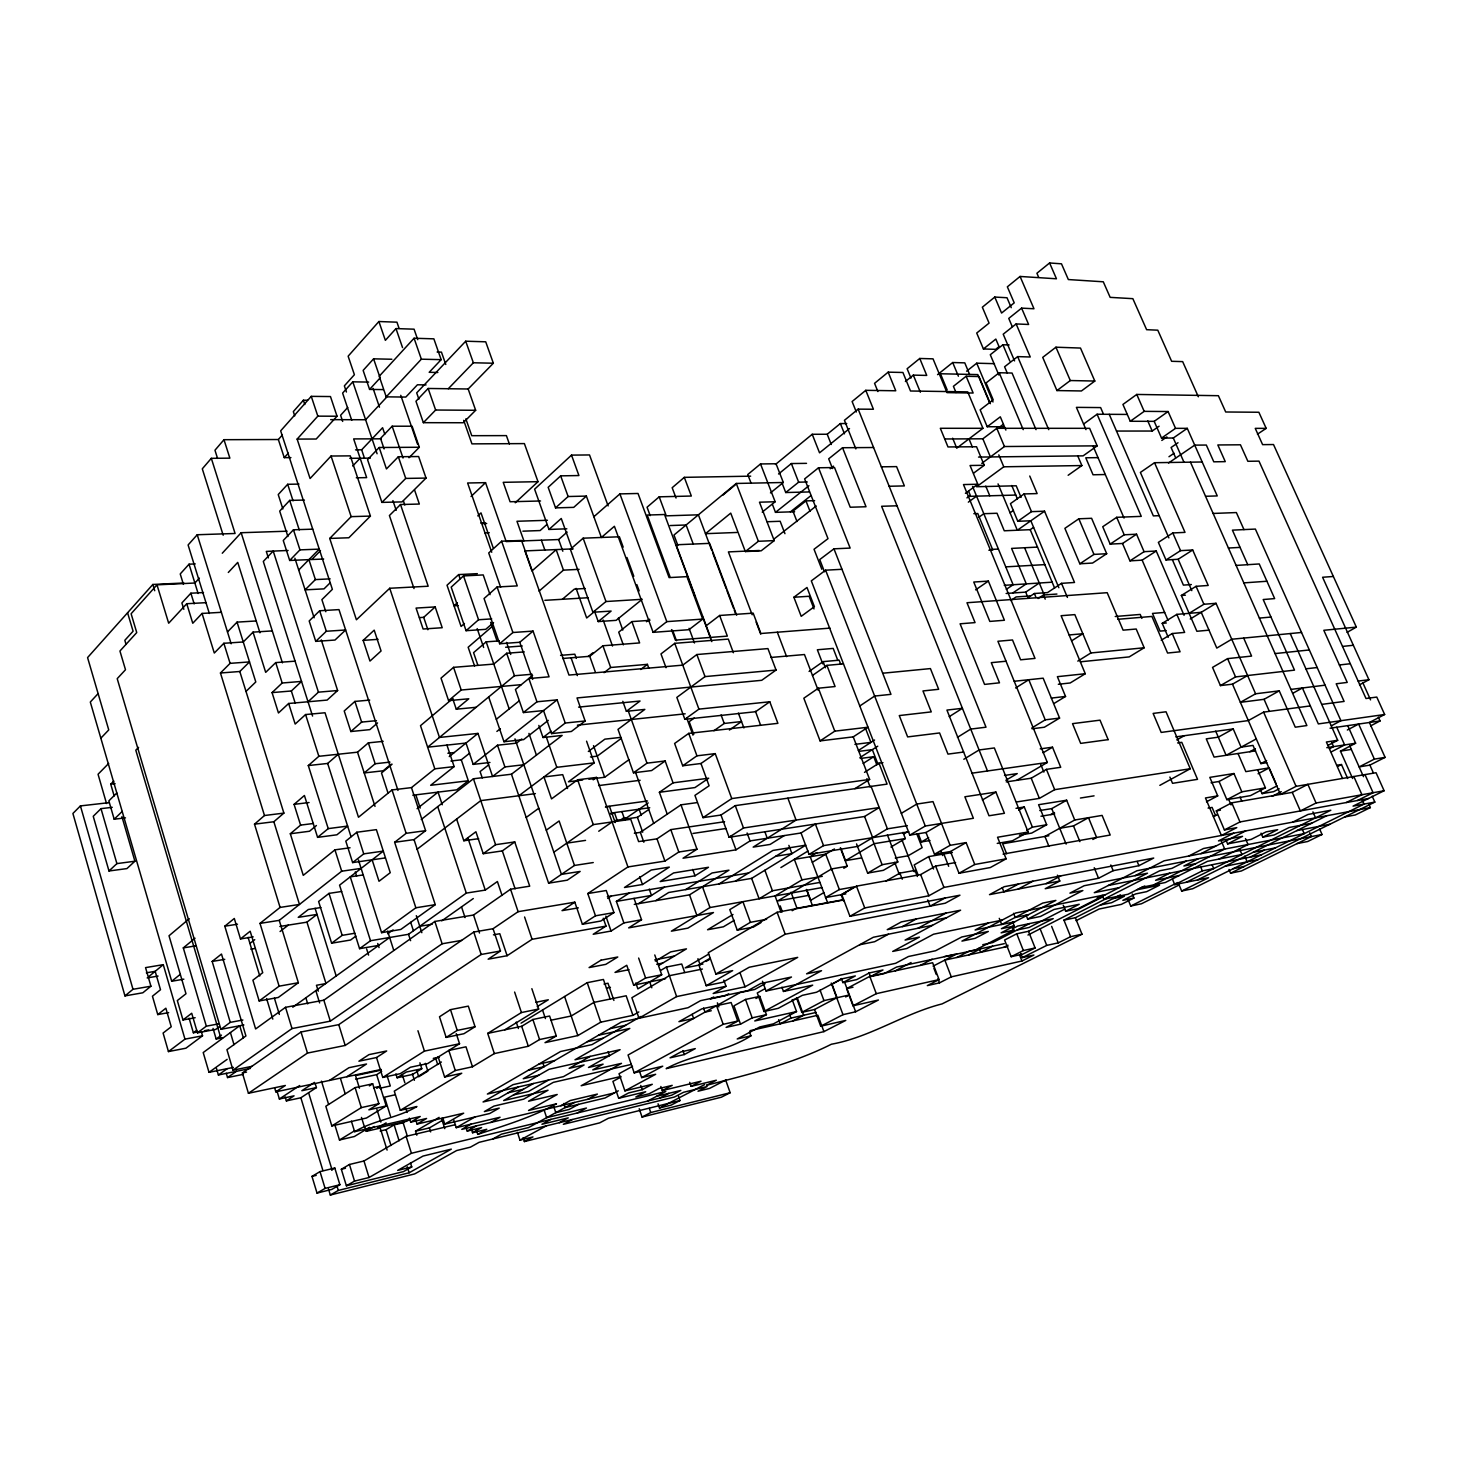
<?xml version="1.0" encoding="UTF-8"?>
<svg xmlns="http://www.w3.org/2000/svg" width="1458" height="1458" viewBox="0 0 1458 1458"><rect width="100%" height="100%" fill="white"/><g stroke="black" fill="none" stroke-linecap="round" stroke-linejoin="round"><path stroke-width="1.5" d="M282.36 435.013L278.35 439.514L223.985 439.696L214.964 450.23L217.552 458.395M223.985 439.696L229.872 458.158L211.319 458.322L202.298 468.82L223.183 535.232M307.565 400.257L303.392 400.221L293.331 411.612L294.735 415.876M414.564 490.016L419.339 504.049L400.513 504.523L428.178 586.225L389.723 588.267L356.408 619.778L329.727 538.439L348.845 537.765L370.405 516.077L350.284 455.862L331.057 456.026L310.08 478.534L297.14 439.095L316.204 439.022L337.035 416.223L330.474 396.558L311.265 396.357L280.665 430.857L332.369 589.342L321.89 599.639L325.808 611.722M399.091 328.414L396.941 322.182L378.898 321.525L348.134 356.189L354.403 374.706L344.361 385.86L346.439 392.02M183.817 583L152.835 584.476L87.571 657.594L108.749 729.929L100.839 738.185M211.319 458.322L235.084 533.482L197.231 534.74L188.1 544.964L209.332 613.472M199.382 578.115L194.88 583.018L156.99 584.84L131.111 613.745L136.742 632.572L119.939 651.015L125.497 669.732L117.205 678.663L220.905 1029.312L243.869 1024.974M417.735 339.678L414.072 329.18L395.975 328.579L385.368 340.352L378.898 321.525M297.14 439.095L317.826 416.15L337.035 416.223M278.35 439.514L284.255 457.648L288.301 453.183M368.674 382.087L352.8 381.832L342.612 393.095L351.743 420.305M391.874 359.251L373.594 358.832L363.133 370.405L369.585 389.414L383.235 389.596M195.263 563.918L189.048 564.191L180.227 573.942L183.416 584.348M347.733 407.475L340.607 415.275L342.666 421.435M437.837 372.483L429.199 372.3L441.154 359.652L433.864 338.839L414.072 338.238L379.208 376.273L386.224 396.849L405.816 397.068L417.425 384.784L426.046 384.912M369.585 389.414L380.119 377.932L373.594 358.832M222.272 553.238L241.153 532.717L287.098 531.204M298.945 484.092L287.682 484.293L278.223 494.554L282.87 508.951M98.105 693.607L90.305 702.045L171.698 981.252L183.854 979.175M203.482 592.568L190.87 593.206L181.886 602.938L183.836 609.316M205.979 602.664L186.752 603.721L168.672 623.222L156.99 584.84M304.412 500.058L289.686 500.404L279.699 511.102L287.9 536.544M386.224 396.849L421.362 359.178L441.154 359.652M386.68 397.159L365.594 419.74L330.674 419.649M228.305 572.465L237.745 562.387L259.961 632.79M221.379 612.305L202.061 613.435L192.766 623.259L186.752 603.721M355.552 449.848L361.657 449.811L382.597 427.723L384.766 434.156M468.164 388.994L475.654 410.281L463.243 422.747L423.367 422.674L415.967 401.242L428.142 388.466L468.164 388.994L493.351 363.224L485.714 341.81L465.703 341.208L416.696 392.858L418.883 399.182M352.708 466.013L360.144 458.213M312.723 529.163L293.459 529.783L283.253 540.481L289.686 560.455L323.658 559.015M409.005 457.757L419.321 447.26L412.104 426.21L392.166 426.21L380.538 438.402L384.11 448.936M379.189 447.497L367.544 459.653L381.923 502.39L402.062 501.898L426.028 478.078L418.628 456.536L398.344 456.737L386.443 468.947L379.189 447.497L419.321 447.26M448.28 388.739L473.358 362.769L493.351 363.224M289.686 560.455L299.965 549.866L319.247 549.119L298.708 570.023M423.367 422.674L435.632 410.026L475.654 410.281M227.484 631.934L237.053 622.129L256.225 620.962M272.281 630.895L253.036 632.134L243.267 641.976L223.858 643.288L214.29 653.038L202.061 613.435M108.676 763.445L98.05 774.253L106.525 803.522M329.727 538.439L351.159 516.642L370.405 516.077M312.048 559.234L320.487 550.668M109.277 802.629L80.427 805.909L72.9 813.473L124.951 995.905L142.829 992.789L150.921 986.209L145.545 967.62L163.278 964.667L184.966 1039.135L168.435 1051.582L163.096 1033.048L171.242 1026.76L165.866 1008.207L157.756 1014.586L152.452 996.215L160.508 989.727L155.186 971.338L146.347 972.814M138.583 747.371L135.794 750.159L221.233 1039.317M381.923 502.39L405.725 478.424L426.028 478.078M220.45 672.995L230.091 663.354L249.5 661.914L239.805 671.5L220.45 672.995L264.481 815.514L254.512 824.171L280.082 907.423L259.998 923.388L279.116 986.173L259.159 1000.953L252.908 980.177L262.732 972.705L250.175 931.225L240.479 938.934L234.301 918.467L224.805 926.194L255.624 1028.947L285.531 1007.314L323.84 1000.188L434.849 921.456L473.54 915.023L510.555 889.234L529.71 886.172L514.747 841.94L495.592 844.692L483.236 853.695L475.909 831.753L463.826 840.756L456.627 819.068M114.18 795.977L110.735 784.167L113.815 781.087M330.146 578.862L315.384 579.591L305.105 589.852L324.022 588.868L329.927 583.036M400.513 504.523L389.414 515.531L414.017 588.576M112.248 807.331L101.003 808.643L93.239 816.298L108.986 870.991L126.919 868.585L134.901 861.222L121.925 816.644M116.822 793.006L108.858 800.861L114.18 819.214L125.479 817.865M397.979 790.436L338.985 609.608L319.666 610.756L309.187 620.98L315.748 641.374L334.994 640.044L345.637 629.984L326.319 631.259L315.748 641.374M114.18 819.214L122.199 811.45M246.001 691.42L255.788 681.961L237.053 622.129M295.081 661.167L275.726 662.606L265.684 672.357L253.036 632.134M471.043 496.504L485.532 482.653L506.181 541.574L558.651 539.533L567.126 532.079M272.063 692.605L282.178 683L301.533 681.415L291.345 690.983L272.063 692.605L278.46 712.98L288.648 703.485L327.139 700.077L337.618 690.527L321.27 639.88M477.787 515.895L480.994 512.888L493.278 548.117M108.986 870.991L116.895 863.61L134.901 861.222M363.17 640.372L374.196 630.148L381.067 650.979L369.968 661.075L363.17 640.372L378.059 639.333M515.239 502.773L538.002 481.687L524.388 443.596L471.936 443.87L463.699 420.36M608.132 505.908L589.524 454.951L571.518 455.115L534.612 489.195L548.973 529.454L566.834 528.817M308.021 701.772L318.427 692.167L337.618 690.527M571.518 455.115L578.917 475.545L560.674 475.855L548.172 487.318L555.534 507.876L573.723 507.366L586.371 496.084L601.389 537.473L614.401 526.283L653.111 632.353L688.96 629.692L702.738 619.085L686.955 576.639L669.094 577.605L638.021 493.478L619.905 493.897L593.862 516.733M477.331 573.668L458.65 574.598L447.023 585.223L461.093 626.466L464.446 623.495M446.95 745.111L454.131 766.598L434.812 768.822L411.466 787.612L392.038 789.944L358.486 817.245L325.025 712.762L305.579 714.548L295.172 724.061L288.648 703.485M490.034 594.664L483.218 574.926L463.516 575.91L451.196 587.137L466.068 630.694L485.714 629.346L493.569 622.548M532.607 675.382L515.439 689.488L523.404 712.561L543.524 710.575L551.525 733.611L571.372 731.479L585.132 720.963L577.022 697.945L761.714 680.303L776.057 670.06L767.929 648.591L696.869 654.533L682.763 665.14L568.966 675.072L521.527 540.444L501.625 541.21L488.722 552.965L500.641 587.246M419.467 617.609L423.695 617.335L435.177 606.929L442.211 627.724L423.112 629.018L416.077 608.077L435.177 606.929M555.534 507.876L568.128 496.522L586.371 496.084M457.375 602.792L454.039 605.799L458.177 605.544M546.768 524.607L540.134 530.548L522.893 531.168M369.712 700.095L354.914 701.426L344.216 710.975L350.849 731.533L369.822 729.638L377.567 722.931M548.973 529.454L561.257 518.483L572.247 549.156M501.625 541.21L517.262 585.897L497.087 586.991L484.056 598.527L499.657 643.762L519.777 642.267L533.063 631.095L549.065 676.804L528.871 678.553L536.945 701.79L523.404 712.561M350.048 847.772L334.939 849.85L303.264 875.347L290.324 833.757L300.585 825.119L294.079 804.36L304.412 795.485L317.589 837.366L328.232 828.618L308.294 765.559L318.846 756.301L357.52 752.182L368.364 742.869L383.181 741.338M350.849 731.533L361.62 722.093L376.437 720.653M466.068 630.694L478.57 619.759L491.711 618.885M623.186 547.151L619.395 536.781L583.145 538.184L570.37 549.301L592.932 612.269L611.121 611.066L598.217 621.582L594.481 611.157M308.294 765.559L327.667 763.445L338.311 754.223M492.093 626.576L468.164 647.243L474.579 666.033M539.077 591.11L563.462 570.133L579.099 569.349M254.512 824.171L273.849 821.747L283.891 813.108L239.805 671.5M524.26 651.89L506.673 653.257L493.788 664.083L453.566 667.345L441.009 678.134L448.59 700.642L468.783 698.783L456.263 709.189L452.855 699.093M499.292 640.9L486.17 641.848L473.577 652.655L477.677 664.702M750.67 476.165L684.312 477.349L691.329 496.03L659.198 496.832L647.06 507.22L650.177 515.622M684.312 477.349L672.174 487.719L676.038 498.053M499.657 643.762L512.888 632.517L533.063 631.095M562.351 599.274L574.379 589.105L585.205 588.503M189.285 918.722L169.019 935.763L185.986 993.755L177.329 1000.571L182.979 1019.962L195.153 1017.72M448.59 700.642L461.22 690.017L521.18 684.677M389.96 762.115L375.143 763.755L364.227 772.94L383.199 770.79L391.054 764.265M452.855 698.473L420.505 725.665L434.812 768.822M316.404 825.52L309.515 831.242L290.324 833.757M392.093 764.174L381.504 772.977L387.992 792.97M750.961 482.871L747.754 474.524L760.529 463.954L776.039 463.753L783.329 482.489L736.272 483.455L673.979 535.031L677.842 545.401M722.712 495.264L735.16 484.967M124.951 995.905L132.988 989.289L150.921 986.209M182.979 1019.962L191.709 1013.255L197.45 1032.847L206.325 1026.177L183.307 947.882L195.044 938.223M148.771 976.605L163.278 964.667M532.042 674.252L514.455 675.747L427.631 747.189L466.013 743.051L473.212 764.393L489.943 762.479M592.932 612.269L605.963 601.534L642.213 599.293L616.114 620.343L598.217 621.582M593.625 612.287L586.681 617.992L576.11 588.394M775.456 464.464L812.215 434.284L827.215 434.247L840.355 423.549L846.734 423.549M877.898 391.564L874.563 383.326L888.177 372.154L895.759 390.78L865.779 390.325L852.11 401.533L856.32 411.994M956.011 392.548L953.423 386.297L966.144 376.273L973.142 393.022L947.026 392.621L933.029 358.85L919.761 358.468L907.131 368.746L910.977 378.114M1011.251 307.674L1007.004 297.742L994.775 297.067L982.346 307.201L989.071 323.111L976.714 333.044L983.421 348.954L995.632 349.355L999.186 346.548M1038.625 277.184L1036.911 273.247L1049.596 262.969L1056.467 278.788L1020.071 276.455L1007.35 286.825L1014.221 302.863L1001.573 313.051L994.775 297.067M778.536 473.996L791.366 463.553L806.511 463.352M865.779 390.325L873.415 409.242L858.161 409.133L844.437 420.305L855.864 448.918M905.4 381.522L913.328 375.125L926.741 375.417L919.761 358.468M849.504 428.579L819.542 452.818L812.215 434.284M770.444 492.913L783.329 482.489M449.246 756.593L477.987 733.41L492.567 776.476L504.905 766.944L523.859 764.739M496.321 719.286L518.993 701.006M171.698 981.252L180.3 974.327M372.136 859.819L379.007 881.27L390.252 872.686L376.383 829.638L356.827 832.245L345.801 841.12L352.636 862.589L384.967 857.978M782.527 484.293L785.734 492.531L798.638 482.179L807.295 481.997M762.224 512.123L775.146 501.752L760.529 463.954M873.579 447.515L842.542 447.734L828.691 458.833L832.536 468.565M842.542 447.734L866.016 506.746L850.233 507.238L834.523 467.544L818.521 467.781L804.634 478.917L827.998 538.64L814.038 549.265L821.82 569.258M937.549 374.651L952.694 362.532L964.777 362.86L969.643 374.524M1020.071 276.455L1033.977 308.768L1021.602 308.13L1008.754 318.409L1012.216 326.556M588.175 656.537L592.914 652.765M649.904 620.343L631.897 621.6L618.721 632.152L623.295 644.855M562.642 658.487L589.725 656.3L602.919 645.766L639.625 642.923L631.897 621.6M450.905 761.003L461.293 759.818L469.64 753.166M496.886 731.442L500.367 728.654M454.131 766.598L430.657 785.297L468.31 780.777L461.293 759.818M772.357 504.249L775.492 512.359L808.935 485.733M830.203 468.783L833.52 466.141M220.905 1029.312L230.273 1022.368L212.175 961.442L221.488 954.042L245.928 1035.964L226.938 1049.687L232.988 1070.172L251.833 1066.363M983.421 348.954L995.832 339.076L999.24 347.095M1021.602 308.13L1028.619 324.478L1016.135 323.931L1003.213 334.192L1014.568 360.91M646.441 621.746L649.648 619.194M966.599 371.207L976.732 363.188L994.429 363.68M790.382 511.886L810.994 495.592M1009.1 344.981L1002.922 344.762L990.292 354.731L998.839 374.998M814.603 500.659L805.964 500.896L792.97 511.157L796.997 521.545M417.079 808.698L438.074 792.131L442.248 804.761M473.212 764.393L497.506 745.22L516.46 743.161L521.8 738.969M488.685 696.942L503.976 741.739L557.12 699.858L565.23 723.04L551.525 733.611M736.855 532.462L705.49 533.683L730.731 513.125L745.348 551.561L758.379 541.283L774.234 540.608L759.472 502.19L775.146 501.752M249.938 943.435L254.749 939.645M259.998 923.388L279.243 920.362L341.701 871.21L361.11 868.385M352.636 862.589L363.735 853.859L383.308 851.107L339.568 885.17L359.579 948.666L378.643 945.404M653.111 632.353L666.798 621.637L702.738 619.085M773.688 539.278L816.243 505.981M604.049 672.685L610.683 667.491L647.407 664.356L648.828 668.274M774.234 540.608L761.167 550.814L745.348 551.561M468.31 780.777L456.719 789.835L412.814 795.23M488.612 764.903L480.083 771.574L482.234 777.934M421.271 819.469L473.431 778.772L511.466 774.216L562.15 735.433L543.014 737.511L538.84 725.428M548.263 720.398L523.641 739.607L503.976 741.739M1016.135 323.931L1030.259 356.991L1017.648 356.609L1004.598 366.778L1007.241 373.011M280.064 931.516L288.265 925.137M341.664 891.476L329.016 893.389L318.609 901.5L331.622 943.198L350.558 940.027L355.861 936.109M358.413 859.91L381.595 932.683L415.858 907.787L394.644 842.287L406.144 833.32L425.608 830.677L411.466 787.612M1036.037 429.654L1012.052 373.048L999.186 372.738L986.082 382.944L993.19 399.838L980.159 409.844L987.212 426.738L1004.27 426.757M543.014 737.511L551.215 731.187M279.845 926.468L306.964 922.149L317.006 914.403L298.234 917.355L308.349 909.482L320.906 907.532M394.644 842.287L414.036 839.608L425.608 830.677M1055.938 347.204L1042.725 357.374L1056.941 390.562L1081.435 390.963L1094.812 381.048L1080.487 348.061L1055.938 347.204L1070.3 380.538L1094.812 381.048M640.718 669.495L647.407 664.356M733.392 652.71L728.307 639.096L674.762 643.324L660.984 653.913L666.014 667.709M706.219 625.737L719.632 615.476L753.166 613.144L760.876 633.501L829.948 628.125M416.842 849.431L480.776 800.624L535.396 793.644M956.94 447.989L982.929 428.306L967.729 391.874L910.503 390.999L902.921 372.483L888.177 372.154M987.212 426.738L1000.316 416.824L1005.874 430.074M818.521 467.781L850.142 548.08L833.958 548.828L819.742 559.562L824.481 571.773M189.084 1018.14L193.367 1032.793L196.775 1030.223M944.82 438.967L982.856 438.803L996.798 428.306L1089.618 428.324L1097.181 445.856L1083.112 455.862L978.537 457.083M1000.042 426.738L1003.323 424.278M622.803 701.316L626.375 711.304L640.044 701.025L578.589 707.112M1056.941 390.562L1070.3 380.538M518.811 795.776L556.81 767.327L594.19 762.862L586.572 741.193M841.977 569.294L825.611 570.187L811.322 580.867L909.792 835.142L926.012 832.482L941.54 823.424M201.332 1031.663L202.534 1035.8L185.895 1048.211L168.435 1051.582M793.881 597.251L806.985 587.483L814.402 606.674L801.207 616.333L793.881 597.251L809.117 596.267L814.001 608.915M588.339 751.471L604.888 739.151L620.725 737.384M219.356 1026.724L215.766 1029.384L197.45 1032.847M331.622 943.198L342.174 935.362L354.841 933.248M981.744 463.371L1004.434 446.531L1097.181 445.856M973.671 473.103L984.241 465.284L976.55 446.749L947.992 446.95L940.319 428.288L982.929 428.306M621.363 738.331L597.233 756.137L590.472 756.939M776.057 670.06L705.016 676.603L676.84 697.398L684.841 719.304L755.554 711.723L769.788 701.772L777.898 723.332L688.741 733.374L674.617 743.471L682.709 765.778L700.97 763.5L715.24 753.622L731.752 798.583L703.011 817.646L694.937 795.375L709.098 785.789L700.97 763.5M213.032 1028.382L216.167 1039.007L221.452 1035.125M594.19 762.862L568.456 781.78L582.635 780.012M279.243 920.362L298.361 982.728L278.278 997.472L259.159 1000.953M965.415 493.333L977.808 484.238L970.062 465.503L984.241 465.284M1077.772 455.971L1081.872 465.558L1003.778 466.797L976.568 486.735L1016.208 485.787L1021.074 497.433M526.21 817.446L538.767 808.242M274.633 1087.85L275.835 1091.842L285.349 1085.481L248.425 1093.281L242.393 1072.942L301.022 1031.991L338.748 1024.646L473.777 932.045L493.059 928.71L518.119 911.687L574.816 902.174L582.398 924.281L595.484 915.806L587.793 893.554L627.942 866.945L596.486 777.424L577.623 779.775L551.525 798.893L543.962 776.95L562.715 774.654L567.526 788.523M966.927 497.889L970.317 495.41L968.659 491.401M968.331 502.153L976.568 496.157M359.579 948.666L370.514 940.738L408.532 934.286L466.305 893.098L485.259 890.091L497.397 881.525L502.062 895.467M593.187 779.83L596.486 777.424M1083.586 424.041L1097.09 414.236L1127.234 414.437M387.7 933.776L393.077 929.894M483.236 853.695L502.336 850.907L514.747 841.94M588.923 779.228L604.669 777.26L628.963 759.691M684.841 719.304L698.929 709.135L769.788 701.772M1257.452 434.192L1266.182 428.36L1258.855 412.249L1225.704 411.994L1218.378 395.701L1136.766 394.444L1122.933 404.449L1130.278 421.271L1154.189 421.344L1168.095 411.539L1175.531 428.342L1187.268 428.342L1217.248 495.92L1205.547 496.285M694.227 718.047L689.16 721.674L693.789 734.322M292.785 1007.205L389.651 937.494M414.036 839.608L435.249 904.671L400.804 929.457L381.595 932.683M978.847 517.28L983.822 513.708L997.017 513.252L1004.27 530.785L1030.223 529.673L1033.613 527.322M546.294 830.167L559.125 820.963L574.47 865.451L548.609 883.165L511.466 774.216M243.358 1037.896L239.732 1025.739L203.209 1052.548L209.004 1072.341L227.138 1059.346M626.375 711.304L644.837 709.408L618.01 729.383L633.483 772.813L646.987 763.172L665.158 760.967L673.049 782.837L659.399 792.295L667.235 814.147M1029.749 476.037L1037.13 493.588L1024.063 493.934L1010.449 503.648L1017.793 521.29L1030.842 520.779L1058.854 587.72M1130.278 421.271L1144.184 411.356L1168.095 411.539M1010.066 512.779L1013.419 510.409M216.458 1068.459L218.39 1074.983L227.339 1068.623M1068.149 475.272L1081.872 465.558M665.158 760.967L651.617 770.553L633.483 772.813M441.738 920.855L473.303 898.547M713.891 730.75L724.225 723.46L741.521 721.546L729.419 730.021M232.988 1070.172L292.001 1028.564L330.328 1021.147L442.12 943.782L461.603 940.392M1017.793 521.29L1031.48 511.649L1044.548 511.193L1074.51 582.471L1061.515 583.346L1047.5 592.604L1034.36 593.515L1029.166 596.96M226.263 1073.27L227.539 1077.571L236.451 1071.302M809.081 671.445L823.077 661.64L839.134 660.182L840.701 664.265M1116.518 431.058L1152.203 431.039L1159.092 426.21M553.84 852.201L593.26 824.608L630.749 819.305L638.622 841.594L656.993 838.842L670.789 829.62L724.571 821.711M1044.548 511.193L1017.32 530.238L998.037 483.892M682.709 765.778L696.942 755.827L715.24 753.622M812.489 675.455L826.923 665.377L843.453 663.846M1154.189 421.344L1161.534 438.074L1175.531 428.342M598.728 831.242L612.123 821.947M1161.807 440.444L1166.892 436.908M1161.534 438.074L1173.289 438.02L1187.268 428.342M623.022 820.325L648.209 802.921M826.923 665.377L835.088 686.536L818.357 688.212L803.832 698.218L820.089 740.901L853.24 736.873L868.002 727.232L834.796 731.151L820.089 740.901M1178.009 442.74L1171.102 447.497L1175.658 457.83M615.167 820.453L637.419 817.318L648.646 809.609M1202.194 461.986L1154.536 462.715L1140.393 472.428L1168.86 537.874M1168.97 456.737L1174.091 453.238M1078.829 518.793L1064.887 528.343L1079.849 563.79L1092.589 563.043L1106.695 553.712L1091.605 518.301L1078.829 518.793L1093.956 554.404L1106.695 553.712M975.621 589.852L988.378 581.104L1004.416 620.251L989.818 621.418L973.762 582.034L988.378 581.104M1168.514 463.024L1194.722 445.127L1206.331 445.054L1213.785 461.822L1225.267 461.639L1217.831 444.963L1240.448 444.799L1247.866 461.293L1258.983 461.129L1366 698.51L1376.771 697.07L1384.644 714.493L1369.408 722.494L1385.1 757.376L1369.882 765.104L1359.129 766.908L1374.365 759.126L1385.1 757.376M248.425 1093.281L307.474 1053.077L345.2 1045.441L481.176 954.48L500.477 950.999L493.059 928.71M634.358 833.247L640.354 832.354L680.977 804.834L696.669 802.665M1006.33 589.324L1013.128 584.749L972.559 486.443M1097.09 414.236L1141.268 516.369L1116.7 517.317L1102.74 526.721L1110.176 544.107L1122.514 543.488L1136.547 534.211L1144.074 551.671L1156.249 551.015L1184.078 615.331M1012.709 593.005L1026.286 583.874L1011.579 548.408L1037.495 547.096M1010.777 600.514L1016.117 596.942L1029.877 595.957M1006.129 593.461L1025.703 592.112L1039.281 583.036M859.764 706L874.654 696.067L890.966 694.336L833.958 548.828M1079.849 563.79L1093.956 554.404M1110.176 544.107L1124.209 534.794L1136.547 534.211M500.477 950.999L488.138 959.182L507.111 955.719L532.079 939.298L605.999 926.103L603.266 918.23M574.816 902.174L562.023 910.649L578.334 907.878M276.947 1090.876L279.371 1098.986L299.692 1085.536M1038.132 598.527L1043.472 594.992L1056.922 594.044M285.148 1096.872L286.351 1100.899L294.06 1095.833L279.371 1098.986M314.472 1082.401L301.842 1090.712L316.422 1087.595L315.183 1083.549M703.011 817.646L720.981 815.04L735.288 805.636L887.084 784.112L878.992 763.19L864.503 772.357M286.351 1100.899L300.858 1097.765L316.422 1087.595M607.713 898.438L611.394 896.032M627.942 866.945L664.921 861.095L678.808 852.019L696.979 849.194L680.977 804.834M329.417 1080.451L348.936 1067.712L366.523 1064.012L346.876 1076.733M1122.514 543.488L1129.95 560.856L1144.074 551.671M1154.536 462.715L1185.008 532.37L1172.815 532.954L1158.363 542.376L1165.999 559.981L1178.155 559.271L1192.699 549.994L1208.208 585.46L1196.07 586.316L1181.363 595.465L1196.89 631.278L1208.992 630.166M1129.95 560.856L1142.143 560.145L1156.249 551.015M605.999 926.103L593.206 934.268L611.048 931.042L623.878 922.914L616.388 901.39L629.327 893.007M642.449 884.514L669.313 867.109L651.234 870.025L624.48 887.485L642.449 884.514L639.679 876.623M696.979 849.194L683.037 858.215L735.98 849.832L750.032 840.92L801.043 832.974L815.405 824.043L823.533 845.622L908.844 831.789M376.529 1057.542L386.68 1050.963L368.983 1054.626L358.905 1061.205L376.529 1057.542L382.761 1077.444L400.203 1073.689L410.463 1067.238L427.741 1063.538L459.543 1043.746L456.281 1033.686M450.504 1009.647L439.496 1016.773L446.148 1037.403L463.917 1033.722L475.053 1026.742L468.328 1006.129L450.504 1009.647L457.229 1030.405L446.148 1037.403M858.343 750.505L874.581 740.026M729.091 837.275L743.489 827.998L879.229 807.55L864.576 816.498L729.091 837.275L720.981 815.04M587.793 893.554L606.255 890.51L613.946 912.599L600.805 921.037L582.398 924.281M1165.999 559.981L1180.543 550.65L1192.699 549.994M859.91 757.613L877.752 746.186M638.64 903.632L664.502 887.102M863.191 763.427L873.725 756.72L876.859 764.849M386.206 1105.948L368.874 1109.848L378.88 1103.688L372.683 1083.804L355.114 1087.613L325.827 1106.257L331.823 1125.922L366.45 1118.031L386.206 1105.948L380.064 1086.301L373.558 1087.723M355.643 1079.157L376.638 1074.674L381.686 1071.448M655.808 900.661L668.693 892.496L751.635 878.372L805.745 845.166L772.94 850.433L719.067 883.913M695.029 875.802L708.479 867.273L673.578 872.959L660.201 881.561L695.029 875.802L692.732 869.424M949.231 716.662L962.426 708.315L946.935 710.082L988.998 815.769L1004.416 813.291L995.923 792.077L964.868 796.779L973.379 818.284L925.283 826.03L909.792 835.142M1071.685 640.809L1082.838 633.738L1069.115 634.959M369.366 1085.9L372.683 1083.804M382.761 1077.444L424.442 1051.109L459.543 1043.746M685.697 889.599L712.105 872.977L728.964 870.171L689.525 894.847L634.285 904.379M634.048 898.383L641.538 919.761L628.653 927.871L713.472 912.544L687.848 928.145L671.373 931.17L709.973 907.55L821.875 887.594M376.765 1088.379L380.064 1086.301M854.862 788.687L869.624 779.429L853.24 736.873M1015.625 687.976L1028.783 679.72L1045.222 719.851L1059.583 718.083L1043.163 678.189L1014.221 681.269M395.902 1073.853L397.141 1077.79L406.29 1072.049L421.781 1068.714L419.904 1062.809M784.258 835.58L770.134 844.419L753.166 847.116L796.086 820.089L787.885 798.182M421.781 1068.714L412.578 1074.437L397.141 1077.79M1077.79 661.112L1090.894 652.965L1144.184 647.771L1136.201 629.018L1123.097 630.166L1107.187 592.695L966.982 602.737L975.056 622.602L960.093 623.805L984.569 684.403L999.495 682.818L991.294 662.661L1006.056 661.221M957.45 737.329L970.736 729.091L986.009 727.196L858.161 409.133M331.823 1125.922L361.311 1107.624L378.88 1103.688M441.373 1062.025L394.28 1091.149L400.294 1110.322L416.933 1106.531C397.469 1118.14 374.086 1120.09 354.622 1131.681L351.378 1121.147M438.202 1057.032L444.617 1077.006L455.279 1070.536L472.465 1066.782L494.335 1053.587L487.719 1033.376L521.435 1012.545L538.658 1009.027L531.86 988.688M735.452 881.124L789.452 847.791M537.237 1006.603L548.299 999.787L535.924 1002.266M1168.223 637.31L1162.226 623.35L1176.843 614.365L1201.228 612.324L1216.792 648.081L1231.737 639.242L1301.538 632.462M504.814 1029.822L538.658 1009.027M1090.894 652.965L1074.838 614.62L1061.096 615.713L1085.281 673.724L1070.208 682.964L1058.326 684.276M1189.108 613.326L1203.889 604.268L1216.027 603.302L1255.593 693.789L1279.249 690.855L1295.269 727.196L1306.878 725.555L1190.475 462.168M521.053 1023.17L587.228 982.674L603.43 979.466L610.173 999.058M780.887 867.565L808.005 851.016M487.719 1033.376L521.691 1026.304L532.881 1019.488L549.611 1016.026L556.3 1035.964L545 1042.652L577.824 1035.581L600.732 1022.186L632.936 1015.351L638.823 1011.943M1190.275 618.994L1216.027 603.302M1144.184 647.771L1129.203 656.902L1080.433 661.804M1054.189 703.376L1065.543 696.45L1057.378 676.676L1085.281 673.724M963.811 759.272L979.083 749.977L994.356 747.954L1028.145 832.026L1012.453 840.774L997.254 843.398M334.957 1125.211L339.477 1139.992L354.586 1130.807M801.043 832.974L809.062 854.406L823.533 845.622M1161.224 640.244L1172.25 633.537L1184.643 632.408L1176.843 614.365M817.045 852.566L810.211 856.721L827.524 902.502M369.567 1127.344L354.385 1136.511L339.477 1139.992M1031.899 727.906L1045.222 719.851M400.294 1110.322L461.749 1073.234L444.617 1077.006M364.992 1127.344L366.231 1131.335L374.287 1126.469M812.343 862.279L834.432 848.957M1059.583 718.083L1044.347 727.232L1032.045 728.8M386.115 1122.879L377.586 1128L406.764 1121.238L410.208 1119.197M655.371 961.114L670.716 951.892L686.463 948.866L658.724 965.433M732.991 914.476L707.567 929.748L723.423 926.796L734.267 920.308M819.888 882.418L772.43 890.783L759.108 898.784L751.635 878.372M901.336 813.327L916.736 804.087L932.992 801.608L950.124 845.33L966.125 842.596L974.746 864.485L1006.129 858.835L997.545 837.256L1028.145 832.026M822.294 876.331L801.991 879.867L775.073 895.941L781.087 912.234M907.35 825.665L887.412 828.837L858.124 846.333L809.062 854.406M380.155 1131.043L386.078 1129.658L394.134 1124.865L403.975 1122.587M494.335 1053.587L528.325 1046.261L539.569 1039.554L556.3 1035.964M311.976 1176.387L320.013 1171.612L334.811 1168.04L339.896 1184.734L331.768 1189.418L317.024 1193.081L311.976 1176.387L316.204 1175.367M629.054 969.679L615.021 972.431L626.758 965.287L633.629 985.116L645.602 977.99L661.713 974.764L654.77 954.954M660.62 970.481L666.415 967.037L681.724 964.011L684.713 972.468M840.337 847.9L847.262 866.234L831.589 868.932L777.661 900.971L808.625 895.376M840.865 848.264L845.549 860.639L874.071 843.708L905.345 838.55L902.958 832.372M409.37 1118.086L410.664 1122.168L420.232 1116.5L354.622 1131.681M331.586 1169.954L334.811 1168.04M661.713 974.764L637.875 988.87L635.834 982.984M750.433 922.313L742.924 901.682L729.802 909.61L737.238 930.131L750.433 922.313L766.616 919.305M843.817 868.275L847.262 866.234M903.905 833.867L907.405 831.807M1043.071 752.784L1052.512 747.207L1060.731 767.291L1046.425 769.368L1031.207 778.207L1006.239 781.889M415.785 1120.017L417.061 1124.063L426.574 1118.468L410.664 1122.168M843.617 899.987L777.114 912.271L708.278 952.767L715.878 974.053L732.645 970.627L706.219 985.717L698.801 964.85L709.973 958.325M410.482 1162.864L411.757 1166.929L403.447 1171.612L346.384 1185.791L341.336 1169.261L349.446 1164.486L363.971 1160.987L406.108 1136.347L455.443 1124.665M760.93 922.641L753.367 927.088L737.238 930.131M708.643 954.115L685.205 967.857L700.15 964.886L697.945 958.69M890.947 847.025L905.345 838.55M1005.856 780.285L1017.247 773.597L1004.507 775.437M792.186 910.703L796.032 908.462L842.888 899.805M416.824 1135.199L415.548 1131.171L439.168 1117.375M705.982 961.478L709.864 959.218M823.825 892.624L810.721 900.297L807.076 890.51M982.382 799.986L995.923 792.077M1016.718 780.34L1047.336 762.461L997.91 641.265L1012.508 639.971L1020.618 659.8L1035.016 658.396L963.483 484.566L977.808 484.238M1243.692 638.094L1251.584 656.082L1227.581 658.633L1212.546 667.399L1220.419 685.588L1232.484 684.166L1247.592 675.528M317.024 1193.081L325.098 1188.398L339.896 1184.734M415.548 1131.171L429.381 1127.909L442.849 1120.072M839.352 889.544L825.501 897.599L841.138 894.738L855.008 886.719L839.352 889.544L831.589 868.932M856.557 843.927L867.638 873.105L882.09 864.703L897.818 861.97L887.412 834.887M918.285 833.83L921.438 841.922L928.655 837.73M897.818 861.97L883.348 870.335L867.638 873.105M442.868 1118.195L444.763 1124.118L463.68 1113.183L417.061 1124.063M715.878 974.053L785.188 934.232L945.24 903.213L959.947 895.194L849.923 916.28L841.795 894.629L856.466 886.154L920.654 874.581L935.653 866.088L955.591 862.553M328.451 1188.89L330.31 1195.031L338.311 1190.439L409.133 1172.779L451.324 1149.141L423.039 1156.066L397.669 1170.428L411.757 1166.929M346.384 1185.791L354.531 1181.108L369.056 1177.517L411.429 1153.278L665.796 1091.477L647.443 1101.118M518.301 1086.975L498.363 1098.439L483.072 1101.975L513.034 1084.661L528.452 1081.143L549.119 1069.261L609.444 1055.683L608.077 1051.655M641.01 1016.445L592.003 1044.602L560.546 1051.528L487.373 1094.047L563.462 1076.642L584.093 1064.96L569.13 1068.35L590.198 1056.376M723.806 980.122L726.011 986.282L676.621 996.598L638.987 1018.213L631.879 997.709L669.277 975.712L702.41 969.06M1220.419 685.588L1235.546 676.913L1294.504 670.133L1263.193 599.53L1274.657 598.6L1259.238 563.954L1236.111 565.431M885.771 881.179L899.878 873.105L915.004 870.408L917.355 876.495M952.402 852.493L928.71 856.611L914.202 864.922L918.176 875.201M453.766 1119.963L456.226 1127.672L474.871 1117.01M533.5 1083.494L503.684 1100.553L548.044 1090.238L528.525 1101.227L557.211 1094.484L528.543 1110.467L556.482 1103.815C531.587 1117.448 504.559 1125.576 477.75 1134.342L476.401 1130.187M926.012 832.482L934.487 854.26L950.124 845.33M1018.705 810.174L1024.281 806.985L1032.41 827.16L1046.68 824.754L1038.588 804.707L1066.655 800.223L1074.728 820.016L1102.102 815.405L1110.194 835.033L1003.068 854.096M1016.536 801.973L1039.39 798.383L1054.681 789.671L1190.257 768.749L1166.035 711.777L1153.132 713.418L1161.188 732.426L1248.321 720.58L1263.612 712.124L1310.359 705.909M470.989 1124.154L461.785 1129.385L614.474 1092.899M548.554 1080.05L528.489 1091.459L513.508 1094.94M934.487 854.26L950.488 851.508L966.125 842.596M1347.064 632.371L1356.341 627.122L1273.508 444.544L1262.61 444.635L1255.247 428.36L1266.182 428.36M465.849 1126.834L467.216 1131.08L476.347 1125.904M726.011 986.282L713.181 993.518L745.056 986.811L797.69 957.377L749.212 967.255L722.712 982.309L706.219 985.717M849.923 916.28L864.722 907.933L928.855 895.777L943.946 887.43L1370.356 807.586L1368.625 803.704M471.189 1128.528L472.538 1132.738L481.614 1127.617L467.216 1131.08M490.781 1122.46L500.058 1117.247L456.226 1127.672M713.727 996.98L710.319 998.912L725.282 995.723L728.69 993.809M1039.791 810.539L1051.747 808.607L1066.655 800.223M1255.593 693.789L1240.375 702.337L1264.068 699.311L1279.249 690.855M1176.788 739.917L1184.26 735.725M477.75 1134.342L486.753 1129.312L472.538 1132.738M1050.799 814.603L1054.48 812.543M1026.796 830.295L1032.41 827.16M950.488 851.508L959 873.251L974.746 864.485M1046.68 824.754L1031.699 833.083L1019.47 835.179M764.994 983.767L754.697 989.472L740.063 992.588L628.052 1055.009L634.194 1072.869L662.734 1066.199L641.666 1077.59L639.661 1071.758M1292.936 693.224L1302.413 687.976L1318.342 723.915L1384.644 714.493M1266.783 762.68L1260.897 763.609L1253.005 745.403L1241.104 747.152L1233.231 728.927L1218.323 737.165L1206.276 738.86L1214.095 757.103L1255.593 750.852M492.749 1139.008L501.57 1134.142L528.616 1127.544L574.434 1102.467M792.186 999.641L796.542 1011.579L754.752 1020.965L766.434 1014.677L759.8 996.361L745.548 999.441L733.957 1005.838L740.518 1024.154L726.12 1027.398L737.766 1021.074L731.132 1002.539L701.808 1008.863L678.936 1021.675L693.607 1018.468L692.167 1014.385M765.213 988.579L757.285 992.953L763.974 1011.487L778.262 1008.316L802.356 995.34L816.535 992.242L841.284 978.992L855.336 975.949L842.87 982.601L841.339 978.5M1074.728 820.016L1044.93 836.436L1048.903 846.26M762.498 981.27L766.033 991.021L791.475 977.024L760.712 983.512L747.954 990.602L700.533 1000.662L688.048 1007.715L621.327 1022.058L523.258 1078.738L538.713 1075.239M1006.129 858.835L990.365 867.528L959 873.251M560.82 1105.729L570.26 1100.535L597.397 1094.083L587.902 1099.259M632.517 1066.327L619.03 1073.726L624.881 1090.857L652.291 1084.296L642.213 1089.673L628.598 1092.953L618.666 1098.275L612.907 1081.417L620.835 1077.079M755.937 998.493L759.8 996.361M1059.729 828.29L1073.489 825.921L1088.506 817.701L1096.598 837.457L1092.826 839.48M944.82 898.092L930.131 906.147L927.725 899.951M1159.839 785.352L1190.257 768.749M634.194 1072.869L723.186 1024.318L737.766 1021.074M781.907 987.194L783.456 991.458L821.528 970.7L806.584 973.835L873.342 937.257L932.464 925.32M888.396 934.214L874.654 941.704L859.637 944.766M902.32 926.632L916.426 918.923M550.942 1119.38L541.939 1124.282L568.237 1117.867L559.289 1122.715M578.516 1104.362L569.221 1109.429L555.808 1112.654L553.767 1106.549M1256.286 738.914L1226.123 755.299L1215.717 731.132M517.426 1132.319L519.977 1140.138L546.221 1125.904M1359.512 684.841L1368.934 679.738L1322.588 577.259L1333.359 576.475M684.294 1054.553L695.266 1048.612L680.995 1051.892L670.042 1057.834L684.294 1054.553L682.909 1050.58M740.518 1024.154L752.182 1017.866L766.434 1014.677M763.974 1011.487L812.689 985.152L783.456 991.458M917.957 928.254L946.06 913.072M523.094 1137.696L524.37 1141.578L532.954 1136.93L519.977 1140.138M577.295 1112.983L586.444 1108.044L546.641 1117.666L543.962 1109.556M618.283 1090.839L605.015 1098.002L565.066 1107.588L563.699 1103.506M1249.779 751.727L1255.393 748.701M624.881 1090.857L655.663 1074.291L641.666 1077.59M572.229 1119.544L563.335 1124.318L674.489 1096.999L683.583 1092.279L707.148 1086.502L698.018 1091.222L709.627 1088.379L726.157 1079.849M1018.65 883.949L1003.888 891.84L1002.302 887.849M841.284 979.247L832.026 984.205L837.421 998.766M1211.069 782.764L1219.07 781.47L1233.96 773.524L1241.833 791.822L1265.435 787.849L1257.598 769.751M1018.121 889.088L1032.884 881.215M1331.373 725.792L1340.923 720.708L1255.374 529.072L1232.429 530.147L1247.738 564.683M1260.897 763.609L1266.619 760.566M749.521 1031.936L750.925 1035.836C724.881 1052.676 692.969 1053.879 666.16 1068.641L823.916 1031.626L845.786 1020.4L820.708 1026.213L814.548 1009.501L836.728 997.801M796.542 1011.579L773.469 1023.844L759.727 1026.979L737.219 1038.971L750.925 1035.836M816.243 1012.399L790.929 1018.121L780.176 1023.826L778.663 1019.671M796.451 997.709L801.827 1012.362L823.97 1000.625L849.358 994.976L845.64 996.944M820.708 1026.213L842.997 1014.677L855.627 1011.779L878.445 1000.006L853.003 1005.783L846.606 988.633L869.788 976.368L932.628 962.736L939.098 979.594L927.324 985.608L939.499 982.856L951.29 976.86L1021.949 961.004L1033.904 955.026L1022.404 957.578L1020.782 953.477M868.95 972.559L870.481 976.605L882.983 969.989L869.241 972.96L856.739 979.594L842.87 982.601M1046.079 883.676L1060.841 875.857M1258.072 773.779L1269.207 767.892L1276.169 783.894M1206.477 801.827L1217.722 795.886L1209.812 777.369L1233.96 773.524M792.86 1020.928L803.65 1015.242L797.581 998.675L793.334 999.605M660.857 1086.483L662.278 1090.584L672.211 1085.353L659.016 1088.543L649.102 1093.792L635.816 1096.999L645.694 1091.75L618.666 1098.275M1059.802 881.015L1045.222 888.706L1098.548 878.263L1113.147 870.681L1138.917 865.688L1153.715 858.051L1004.234 886.701L989.49 894.647L1059.802 881.015L1057.433 875.164M1347.338 730.021L1358.637 724.061L1374.365 759.126M895.303 970.828L911.104 962.517M988.597 922.914L975.092 930.004L1014.75 921.784M1328.074 745.348L1337.697 740.299L1290.221 633.556M1219.07 781.47L1226.871 799.677L1241.833 791.822M659.599 1098.147L668.748 1093.354M1370.666 725.865L1380.07 720.945L1378.339 717.117M1329.732 748.628L1333.523 746.642L1331.774 742.687M920.308 965.396L932.154 959.218M1217.722 795.886L1205.456 797.963L1221.403 835.47L1236.767 827.634L1224.41 829.93L1216.3 810.903L1231.773 802.829L1292.262 792.368L1307.881 784.349L1316.064 803.012L1384.116 790.746L1376.042 772.722L1296.071 786.354L1280.434 794.41L1232.484 684.166M1331.354 751.854L1344.64 744.929L1336.749 727.232M689.725 1082.328L691.128 1086.356L701.025 1081.198L662.278 1090.584M1265.435 787.849L1250.472 795.631L1226.871 799.677M1213.402 816.68L1217.23 814.694M1352.641 778.517L1340.449 751.125L1355.612 743.234L1347.757 725.647M853.003 1005.783L876.294 993.682L939.098 979.594M1260.368 789.671L1262.099 793.644L1277.044 785.88M639.205 1108.718L642.049 1117.047L650.742 1112.545L730.166 1092.735L725.865 1080.578M658.05 1103.797L659.49 1108.007L704.615 1084.606M933.102 966.162L956.685 953.933M1279.176 788.778L1273.581 791.676L1262.099 793.644M1012.727 921.985L1014.312 926.012L1001.117 932.847L1013.893 930.149L1012.326 926.176M1026.086 915.041L1027.69 919.105L1082.857 890.546L1069.917 893.134L1084.132 885.735L1147.501 873.214L1078.045 908.662L1065.67 911.232L1063.265 905.254M678.553 1096.325L680.011 1100.517L671.154 1105.109L659.49 1108.007M956.904 957.469L968.768 951.327L1004.307 943.672M1012.289 928.837L1017.611 926.085L1053.223 918.631L1028.491 931.298L1016.755 933.794L1004.598 940.027L1011.159 956.703L1022.896 954.097L1035.107 947.955L1028.491 931.298M1272.05 796.378L1281.254 791.639M1013.893 930.149L975.202 950.124L896.579 967.055L884.058 973.671L870.481 976.605M968.859 954.862L980.724 948.757M1029.603 923.588L992.734 942.561L982.765 944.693M1337.642 766.489L1341.469 764.521L1347.666 778.481M992.57 946.206L980.687 952.293L979.083 948.192M1064.96 909.045L1029.038 927.488L1017.174 929.985M1065.67 911.232L1079.212 904.288L1054.025 909.464L1040.483 916.444L1027.69 919.105M1135.108 875.657L1164.122 860.803L1304.199 833.648L1302.523 829.784M1224.41 829.93L1239.974 821.947L1368.497 798.492M1004.033 947.244L1007.988 945.221M1027.963 935.034L1103.05 896.725L1097.218 897.909M1102.248 895.267L1103.852 899.221L1159.748 870.772L1171.886 868.385L1186.283 861.077M1188.762 856.028L1203.524 848.501L1215.644 846.187M1233.65 833.192L1218.487 840.901L1242.562 836.327L1227.618 843.89L1225.886 839.826M1063.939 920.126L1075.348 917.72L1082 934.195L1070.609 936.692L1063.939 920.126L1109.046 897.18M1200.863 853.677L1245.733 830.914M730.166 1092.735L721.364 1097.2L642.049 1117.047M1075.348 917.72L1120.455 894.829M1169.644 873.196L1155.593 880.304L1179.212 875.547M1198.276 858.726L1183.878 866.016L1195.742 863.665M1076.077 920.672L1099.095 909.045L1121.348 904.379L1133.941 898.055L1132.265 893.973M1144.712 885.972L1137.276 889.726L1159.529 885.188L1146.662 891.658L1135.582 893.936L1122.86 900.351L1133.941 898.055M1011.159 956.703L1023.37 950.543L1035.107 947.955M1153.588 884.915L1224.702 849.066L1221.294 841.029M1316.064 803.012L1300.354 810.921L1292.262 792.368M1022.404 957.578L1046.735 945.404L1058.235 942.87L1070.609 936.692M1219.088 859.035L1248.03 844.546L1245.478 838.587M1261.042 833.156L1262.774 837.147L1277.682 829.675L1266.109 831.88L1251.183 839.371L1227.618 843.89M1292.79 822.112L1308.081 814.439L1330.826 810.247L1186.138 882.309M1128.273 900.023L1130.734 906.038L1177.681 882.564M1172.36 878.919L1174.747 884.66L1202.34 870.882L1213.712 868.585L1212.09 864.74M1179.249 884.933L1141.486 903.76L1130.734 906.038M1082 934.195L942.068 1003.906C903.832 1013.583 870.608 1037.13 831.406 1044.22C792.004 1063.994 749.12 1074.273 706.492 1085.317L716.334 1080.232L691.128 1086.356M1346.281 802.538L1361.936 794.738L1353.826 776.513M1197.419 879.994L1326.744 815.751M1357.453 800.497L1373.09 792.733L1364.998 774.599M1178.155 882.637L1181.654 891.038L1208.573 877.698L1174.747 884.66M1250.144 857.122L1264.323 850.087M1384.116 790.746L1353.06 806.128L1374.839 802.1L1372.215 796.214M1228.985 869.46L1230.57 873.196L1374.839 802.1M1370.356 807.586L1355.339 814.967L1344.604 816.99M1319.545 828.818L1322.042 834.486L1307.717 841.503L1297.037 843.617M330.31 1195.031L414.692 1173.909L456.609 1150.562L470.387 1147.173L479.081 1142.343L671.646 1095.195L680.813 1090.42L656.574 1096.325M524.37 1141.578L599.694 1122.86L608.423 1118.25L680.011 1100.517M341.336 1169.261L345.473 1168.259M444.763 1124.118L489.706 1113.511L499.237 1108.098L484.366 1111.579L493.97 1106.093L523.622 1099.168L553.329 1082.365L631.35 1064.413M620.835 1076.46L581.159 1085.736L621.509 1063.356L592.786 1069.917L603.102 1064.14L588.485 1067.475L620.106 1049.669L574.999 1059.784L629.82 1028.437L598.564 1035.216M366.231 1131.335L380.246 1128.091L387.099 1150.089M508.277 1092.735L523.44 1089.254M750.05 1030.678L817.883 1015.242L823.916 1031.626M801.827 1012.362L814.548 1009.501M528.397 1070.208L544.107 1066.691L542.722 1062.536M394.899 1094.849L384.548 1097.163L390.507 1116.227M538.986 1064.067L554.733 1060.549M846.606 988.633L853.003 987.23M587.392 1041.668L603.083 1038.242M379.791 1088.269L390.288 1085.973L387.026 1075.548M711.249 1010.759L705.016 1012.125L703.558 1008.025M1007.861 946.406L944.82 960.093L951.29 976.86M609.881 1028.674L625.628 1025.284M944.474 956.557L954.644 954.37M275.835 1091.842L381.194 1069.443M433.281 1058.362L439.405 1057.05M380.866 1070.19L355.533 1075.585L359.452 1088.215M766.033 991.021L895.649 963.301L908.462 956.503L935.58 950.744L961.751 937.002L988.324 931.443L975.129 938.332L961.934 941.103L1015.661 913L1105.328 894.738M1100.371 905.017L1111.67 902.684L1124.41 896.233L1113.11 898.565M550.76 1020.254L571.19 1016.007L593.971 1002.375L626.175 995.778L632.936 1015.351M1014.312 926.012L1001.391 928.71L1055.865 900.424L1042.762 903.067L1001.682 924.481L999.259 918.34M1181.654 891.038L1192.717 888.724L1364.014 804.105L1362.264 800.169M242.393 1072.942L246.53 1072.104M227.539 1077.571L243.103 1074.382M457.229 1030.405L475.053 1026.742M1001.974 920.162L933.557 934.214L906.821 948.484L892.697 951.436L919.397 937.13L905.09 940.064L960.603 910.193L901.336 921.912L887.248 929.639L946.442 917.811M1028.291 914.749L1015.205 917.447L1013.565 913.309M1103.852 899.221L1127.982 894.264L1141.705 887.321L1165.325 882.509L1207.479 861.332L1241.943 854.516L1239.464 848.684M1230.57 873.196L1241.396 870.973L1311.362 836.582L1309.703 832.773M209.004 1072.341L233.389 1067.402M218.39 1074.983L250.339 1068.477M1233.322 868.676L1244.239 866.453M606.51 988.105L610.446 987.321M633.629 985.116L665.613 978.664M1119.215 887.649L1094.284 892.679L1136.985 870.736L1322.042 834.486M1224.975 866.307L1258.09 859.637M698.801 964.85L702.92 964.03M603.995 984.041L607.986 983.239L613.909 1000.443M1108.335 885.462L1261.17 854.917M1253.187 852.292L1275.349 847.9M656.738 964.267L662.625 963.1M654.77 959.856L674.471 956.029M216.167 1039.007L222.837 1037.731M184.966 1039.135L202.534 1035.8M1262.774 837.147L1274.237 834.96L1289.145 827.506L1311.69 823.241M1296.8 830.623L1329.751 824.317M193.367 1032.793L199.983 1031.553M204.393 1030.715L208.804 1029.877M206.325 1026.177L218.591 1023.88M230.273 1022.368L242.885 1019.999M841.795 894.629L845.877 893.882M325.371 983.658L316.459 985.28L318.3 991.203M157.756 1014.586L168.654 1012.617M623.878 922.914L641.538 919.761M279.116 986.173L298.361 982.728M493.46 934.833L499.784 933.721L507.111 955.719M1216.3 810.903L1220.419 810.174M1048.867 835.762L1002.648 843.781L1006.64 853.787M1208.081 808.115L1212.09 807.422L1215.535 815.514M595.484 915.806L613.946 912.599M895.285 857.997L908.097 855.791L922.149 847.663L916.717 833.666M845.549 860.639L861.241 857.978M616.388 901.39L651.471 895.431L649.247 889.088M607.348 896.706L748.665 872.977M147.167 977.917L158.065 976.076M921.438 841.922L929.985 840.501M419.758 926.286L432.242 924.208M212.175 961.442L224.751 959.346M1040.976 816.225L1054.699 813.965M250.831 949.194L254.986 948.502M825.866 854.133L794.355 859.345L801.991 879.867M775.656 856.302L791.931 853.641L788.851 845.367M1336.986 765.25L1341.469 764.521M415.858 907.787L435.249 904.671M183.307 947.882L195.536 945.896M240.479 938.934L253.2 936.874M1016.026 808.315L1024.281 806.985M1080.433 798.036L1094.065 795.849M1269.207 767.892L1245.843 771.628L1238.024 753.513M548.609 883.165L567.271 880.176L580.156 871.428L561.439 874.381L514.984 738.86M224.805 926.194L237.49 924.208M1340.449 751.125L1351.329 749.412M1326.798 747.681L1355.612 743.234M574.47 865.451L593.242 862.553M280.082 907.423L299.473 904.434L273.849 821.747M1337.697 740.299L1326.379 742.013L1342.526 778.444M693.006 833.447L725.884 828.509M363.006 874.964L350.266 876.841L370.514 940.738M566.779 843.143L585.551 840.391M1330.079 728.198L1380.07 720.945M972.049 773.177L1047.336 762.461M463.826 840.756L478.625 838.678M622.274 818.485L626.557 817.883M1177.627 742.924L1181.782 742.341L1197.528 779.337L1172.542 783.329L1169.899 777.078M731.752 798.583L869.624 779.429M1175.859 736.891L1233.231 728.927M610.975 813.09L649.739 807.732M610.61 813.837L614.675 813.272L617.463 821.182M606.018 806.62L647.516 800.989M605.434 807.112L609.553 806.547L615.185 822.567M1040.228 748.883L1052.512 747.207M317.589 837.366L336.926 834.796L347.642 826.085L328.232 828.618M659.399 792.295L694.956 787.575L708.679 778.207L673.049 782.837M878.992 763.19L882.947 762.662M963.629 752.036L947.973 754.114L939.59 732.955L907.641 736.91L899.276 715.568L931.261 711.887L922.969 690.946L938.66 689.288L930.423 668.584L882.691 673.231M1321.732 704.396L1344.112 701.426L1336.202 683.784L1347.228 682.417L1323.809 630.293L1356.341 627.122M860.366 758.47L873.725 756.72M858.798 751.38L872.34 749.649L877.916 764.028M598.618 785.589L640.135 780.285M300.585 825.119L313.415 823.478M264.481 815.514L283.891 813.108M1290.895 689.415L1325.067 685.169M1358.145 681.068L1368.934 679.738M854.917 744.364L870.936 742.377L865.323 727.888M294.079 804.36L309.06 802.538M1051.346 698.09L1065.543 696.45M1305.894 668.821L1317.194 667.527M1339.392 664.976L1350.308 663.718M447.879 753.257L454.222 752.565M110.735 784.167L115.109 783.693M577.404 725.155L685.169 713.819M1275.076 653.585L1309.339 649.958M1342.526 646.423L1353.352 645.274M565.23 723.04L585.132 720.963M477.987 733.41L439.478 737.438L389.723 588.267M456.263 709.189L476.11 707.294M536.945 701.79L557.12 699.858M1166.145 630.567L1160.076 631.114L1152.494 613.435L1164.65 612.433M1259.384 618.083L1270.957 617.062M770.826 657.467L804.47 654.533L818.12 690.181M1162.226 623.35L1166.327 622.985M1117.757 619.304L1151.911 616.442L1167.585 653.038L1180.087 651.781L1172.25 633.537M1115.242 616.497L1140.211 614.438L1141.906 618.392M560.565 655.353L574.816 654.205L576.311 658.415M1181.363 595.465L1185.409 595.174M505.634 647.243L522.256 645.985M1243.82 582.89L1266.929 581.25M1191.332 584.549L1183.404 585.114L1172.487 559.981M1004.252 585.332L1052.147 582.179M544.855 600.332L588.157 597.725M1005.747 566.87L1044.821 564.611M1228.42 548.026L1240.065 547.388M991.75 549.393L998.402 549.065M988.87 550.231L992.807 550.049L977.771 513.544L973.835 513.672M759.381 550.486L728.399 551.908L752.164 614.766M573.194 548.864L524.916 550.905L531.97 570.971L556.191 549.739L563.462 570.133M1159.329 515.658L1153.351 515.895L1109.246 414.327M1213.129 513.453L1236.366 512.56L1243.966 529.619M288.083 550.45L266.304 551.416L268.363 557.885M767.072 521.745L780.158 521.271L784.951 533.683M670.17 525.554L686.117 524.989L693.133 543.761M484.913 532.899L489.25 532.735M775.492 512.359L794.592 511.74M547.424 520.287L516.97 521.271L523.896 540.882M480.776 523.076L485.168 522.93M482.398 523.641L486.68 523.495M897.016 505.798L881.616 506.272L987.485 770.972M969.898 496.34L1015.77 495.064M785.734 492.531L809.39 491.947M540.535 500.987L510.081 501.752L503.229 482.325L538.002 481.687M889.161 486.261L904.379 485.915L896.579 466.615L881.361 466.833M1105.31 474.524L1093.044 474.779L1085.773 457.794L1098.038 457.63M485.532 482.653L467.617 482.999L491.729 552.254M356.299 477.787L366.651 477.623L353.656 438.913L381.139 438.822M349.792 458.304L370.35 458.122M284.255 457.648L290.907 457.593M966.144 376.273L978.992 376.547L990.365 403.666M437.127 352.016L441.446 352.125L445.784 364.464M1049.596 262.969L1061.479 263.825L1068.35 279.553L1103.287 281.795L1110.158 297.359L1132.848 298.671L1146.626 329.69L1157.78 330.182L1171.631 361.292L1182.657 361.62L1198.348 396.776M1362.829 682.763L1370.556 699.895M1369.882 765.104L1373.363 772.868M1349.616 745.548L1363.485 776.658M1173.289 438.02L1183.951 462.186M1136.766 394.444L1144.184 411.356M1147.683 420.724L1152.203 431.039M1264.068 699.311L1269.335 711.34M1312.929 811.869L1315.553 817.847M1263.612 712.124L1296.071 786.354M1172.815 532.954L1180.543 550.65M1196.07 586.316L1203.889 604.268M1227.581 658.633L1235.546 676.913M1178.155 559.271L1191.806 590.636M1103.305 413.78L1100.626 407.584L1076.405 407.365L1085.991 429.636M1093.208 446.421L1124.045 518.064M1142.143 560.145L1168.004 620.251M1240.047 797.07L1241.742 800.989M1116.7 517.317L1124.209 534.794M1231.773 802.829L1239.974 821.947M1228.547 799.039L1231.062 804.944M1244.731 856.156L1247.155 861.824M1017.648 356.609L1048.739 429.654M1002.922 344.762L1009.811 361.037M999.186 372.738L1023.224 429.654M1200.699 867L1202.34 870.882M976.732 363.188L993.007 401.971M989.545 402.59L977.808 374.597L940.465 373.758L947.19 389.979M996.798 428.306L1004.434 446.531M1024.063 493.934L1031.48 511.649M1061.515 583.346L1067.42 597.434M1011.779 485.514L1017.374 498.891M1030.223 529.673L1054.608 588.066M998.803 454.896L1003.778 466.797M952.694 362.532L958.398 376.2M982.856 438.803L990.401 456.955M1024.61 547.752L1044.22 594.864M1043.472 594.992L1045.204 599.147M1034.36 593.515L1036.037 597.543M968.987 438.858L972.34 446.968M985.772 486.134L989.782 495.793M1025.703 592.112L1028.145 597.999M1137.185 861.496L1138.917 865.688M952.657 438.202L956.612 447.788M913.328 375.125L920.362 392.238M1110.814 864.959L1113.147 870.681M1094.247 867.729L1098.548 878.263M1073.489 825.921L1079.904 841.649M1046.425 769.368L1054.681 789.671M1040.648 764.101L1043.892 772.102M1051.747 808.607L1066.144 844.109M1031.207 778.207L1039.39 798.383M1051.637 926.377L1058.235 942.87M840.355 423.549L844.474 433.828M1040.119 928.819L1046.735 945.404M827.215 434.247L831.279 444.49M1016.755 933.794L1023.37 950.543M1019.543 954.899L1021.949 961.004M791.366 463.553L798.638 482.179M805.964 500.896L810.047 511.357M943.855 853.987L948.666 866.307M941.139 851.545L942.706 855.573M825.611 570.187L925.283 826.03M935.653 866.088L943.946 887.43M928.71 856.611L933.521 869.023M837.84 660.438L833.192 648.409L817.355 649.776L822.786 663.9M920.654 874.581L928.855 895.777M901.955 839.899L914.257 871.756M823.077 661.64L825.447 667.782M871.082 786.391L887.412 828.837M866.909 778.59L870.098 786.901M899.878 873.105L902.247 879.229M894.702 862.371L899.331 874.436M933.885 968.258L936.291 974.509M937.895 978.683L939.499 982.856M818.357 688.212L834.796 731.151M864.576 816.498L872.668 837.657M736.272 483.455L758.379 541.283M871.665 837.439L882.09 864.703M777.333 632.225L786.609 656.629M856.466 886.154L864.722 907.933M756.137 622.074L760.693 634.139M736.673 615.221L709.627 543.36L676.129 544.782L710.793 638.039M711.832 550.541L698.4 514.82L666.27 515.84L659.198 496.832M712.616 552.637L726.193 588.704M726.995 590.836L733.502 608.15M734.231 610.064L735.689 613.927M825.538 853.714L831.953 870.335M841.138 894.738L843.453 900.88M869.788 976.368L876.294 993.682M719.632 615.476L727.342 636.107L675.4 640.135L671.537 629.619M755.444 711.249L760.657 725.373M844.692 982.437L855.627 1011.779M806.42 889.435L812.325 905.309M694.846 596.03L664.538 514.51L647.206 515.057L669.896 576.439M702.537 616.679L711.796 641.611M738.368 713.071L743.908 727.943M831.26 983.075L842.997 1014.677M791.02 892.187L796.943 908.152M765.086 832.336L767.254 838.241M689.069 628.325L694.482 642.978M721.072 714.912L724.225 723.46M696.869 654.533L705.016 676.603M820.052 990.073L823.97 1000.625M780.176 905.874L782.381 911.833M764.885 870.244L772.43 890.783M777.114 912.271L785.188 934.232M672.648 630.33L676.476 640.7M747.116 832.992L750.032 840.92M735.288 805.636L743.489 827.998M619.905 493.897L666.798 621.637M674.762 643.324L698.929 709.135M730.95 836.054L735.98 849.832M686.736 718.083L692.969 735.16M626.958 557.503L633.811 576.256M636.873 584.622L639.151 590.909M688.741 733.374L696.942 755.827M789.416 1013.966L790.929 1018.121M618.429 617.955L622.803 630.075M739.99 972.741L745.056 986.811M560.674 475.855L568.128 496.522M583.145 538.184L605.963 601.534M745.548 999.441L752.182 1017.866M702.483 886.737L709.973 907.55M603.156 619.996L612.506 646.058M628.507 711.595L646.987 763.172M670.789 829.62L678.808 852.019M602.919 645.766L610.683 667.491M689.525 894.847L696.924 915.533M558.651 539.533L562.824 551.215M635.469 772.193L653.694 823.333M717.372 1002.849L718.83 1006.931M716.552 1005.692L723.186 1024.318M656.993 838.842L664.921 861.095M589.725 656.3L595.32 671.992M509.371 443.961L506.4 435.614L471.754 435.687L465.849 418.865M639.114 809.208L641.32 815.405M541.374 540.207L544.855 549.994M637.419 817.318L642.705 832.226M640.354 832.354L643.853 842.232M465.703 341.208L473.358 362.769M571.062 657.813L577.35 675.601M621.892 811.577L624.826 819.906M593.515 745.639L604.669 777.26M666.415 967.037L676.621 996.598M649.721 981.872L651.799 987.795M577.623 779.775L593.26 824.608M638.64 958.052L645.602 977.99M414.072 338.238L421.362 359.178M519.777 642.267L532.68 679.392M428.142 388.466L435.632 410.026M497.087 586.991L512.888 632.517M546.44 737.402L556.81 767.327M605.854 916.08L611.048 931.042M506.564 642.413L510.719 654.46M395.975 328.579L402.536 347.587M506.673 653.257L514.455 675.747M490.635 622.366L497.196 641.374M528.944 733.41L536.416 755.116M649.302 1108.353L650.742 1112.545M640.773 1085.463L642.213 1089.673M463.516 575.91L478.57 619.759M486.17 641.848L509.188 708.916M400.768 395.318L417.535 444.143M458.65 574.598L460.072 578.735M477.185 628.617L483.655 647.48M587.228 982.674L600.732 1022.186M392.166 426.21L403.028 458.031M497.506 745.22L504.905 766.944M398.344 456.737L405.725 478.424M373.084 388.375L379.481 407.201M403.465 501.042L404.814 505.033M453.566 667.345L461.22 690.017M564.592 996.507L577.824 1035.581M352.8 381.832L377.093 453.766M392.913 500.604L396.193 510.336M423.695 617.335L427.868 629.747M502.336 850.907L515.111 888.851M524.588 917.009L532.079 939.298M473.431 778.772L495.592 844.692M510.555 889.234L518.119 911.687M361.657 449.811L364.5 458.286M542.54 1010.011L545.42 1018.577M532.881 1019.488L539.569 1039.554M468.036 838.368L485.259 890.091M514.619 992.06L521.435 1012.545M521.691 1026.304L528.325 1046.261M311.265 396.357L317.826 416.15M331.057 456.026L351.159 516.642M516.26 1022.094L518.392 1028.528M303.392 400.221L304.813 404.522M437.71 806.639L466.305 893.098M473.54 915.023L479.5 933.029M473.777 932.045L481.176 954.48M461.53 906.876L465.066 917.611M416.168 795.831L420.196 808.096M392.038 789.944L406.144 833.32M434.849 921.456L442.12 943.782M287.682 484.293L293.058 500.823M289.686 500.404L299.255 529.928M308.914 559.635L315.384 579.591M354.914 701.426L361.62 722.093M368.364 742.869L375.143 763.755M472.465 1066.782L465.995 1046.808L448.809 1050.434L455.279 1070.536M293.459 529.783L299.965 549.866M319.666 610.756L326.319 631.259M416.314 915.66L421.836 932.701M294.881 558.177L314.126 617.791M357.52 752.182L375.016 806.402M410.682 922.313L413.379 930.641M408.532 934.286L410.591 940.665M318.427 692.167L273.211 551.033L263.297 561.439L312.577 716.078M435.742 1058.472L437.692 1064.522M356.827 832.245L363.735 853.859M387.609 931.115L393.733 950.306M417.936 1030.733L424.442 1051.109M425.372 1063.338L427.868 1071.12L418.719 1076.769L416.879 1070.974M441.519 1118.414L444.781 1128.638M327.667 763.445L350.995 836.637M305.579 714.548L318.846 756.301M355.296 871.92L356.627 876.094M377.75 943.49L379.062 947.591M241.153 532.717L282.415 662.843M291.345 690.983L295.19 703.12M412.359 1073.853L414.4 1080.287M429.381 1127.909L430.657 1131.918M366.651 948.994L368.582 955.099M275.726 662.606L282.178 683M334.939 849.85L341.701 871.21M402.226 1074.491L404.85 1082.784M405.78 1108.226L407.092 1112.436M402.9 1122.004L407.292 1136.001M406.108 1136.347L411.429 1153.278M329.016 893.389L342.174 935.362M394.134 1124.865L399.109 1140.776M407.256 1166.764L409.133 1172.779M376.638 1074.674L381.176 1089.181M386.078 1129.658L391.017 1145.496M315.11 908.298L336.178 975.967M376.893 1109.41L380.848 1122.059M197.231 534.74L231.166 643.78M223.858 643.288L230.091 663.354M306.964 922.149L325.936 983.33M338.748 1024.646L345.2 1045.441M355.114 1087.613L361.311 1107.624M361.493 1117.429L364.117 1125.922M189.048 564.191L198.124 593.515M323.84 1000.188L330.328 1021.147M315.821 990.62L319.612 1002.904M190.87 593.206L194.169 603.885M340.552 1078.774L345.127 1093.591M363.971 1160.987L369.056 1177.517M305.852 997.782L307.729 1003.888M349.446 1164.486L354.531 1181.108M321.471 1081.143L328.524 1104.162M301.022 1031.991L307.474 1053.077M285.531 1007.314L292.001 1028.564M308.604 1092.698L332.059 1169.899M337.053 1186.32L338.311 1190.439M152.835 584.476L154.73 590.727M274.414 998.183L279.353 1014.422M300.858 1097.765L322.892 1170.501M320.013 1171.612L325.098 1188.398M248.097 937.366L259.779 976.003M266.595 998.53L272.81 1019.124M127.575 612.779L133.097 631.223L124.823 640.317L126.044 644.418M230.419 1032.574L234.009 1044.657M101.003 808.643L116.895 863.61M80.427 805.909L132.988 989.289M601.024 960.184L589.087 967.583L605.799 964.358L617.773 956.995L601.024 960.184M1108.153 739.643L1080.67 743.38L1072.523 723.66L1100.025 720.161L1108.153 739.643"/></g></svg>
